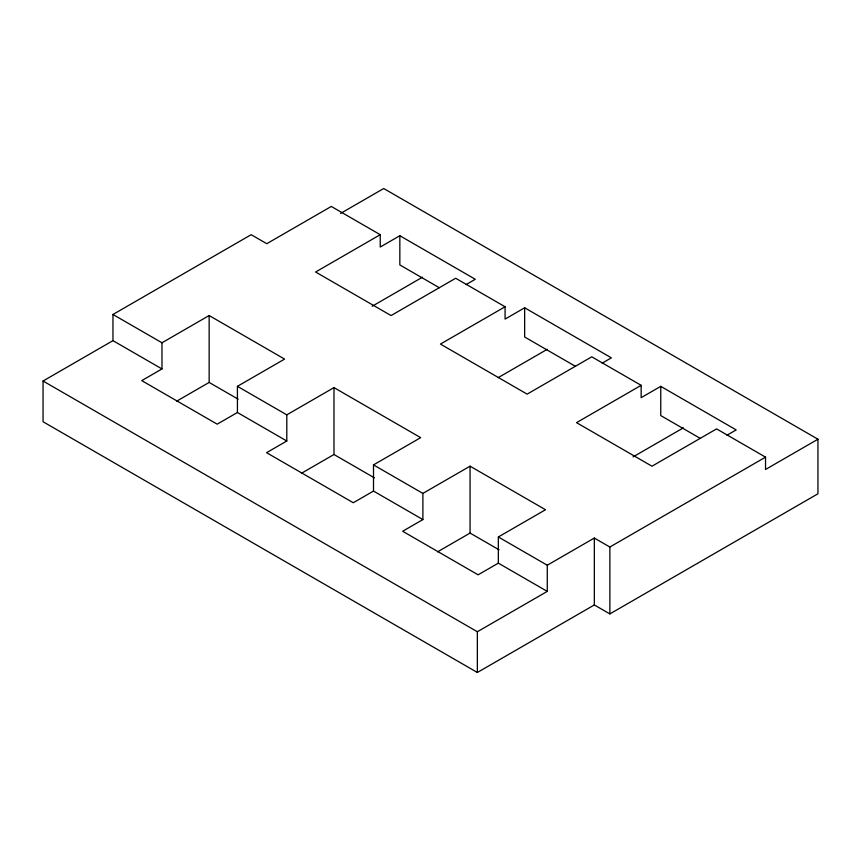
<?xml version="1.0" encoding="UTF-8"?>
<svg xmlns="http://www.w3.org/2000/svg" width="861" height="861" viewBox="0 0 861 861"><rect width="100%" height="100%" fill="white"/><g stroke="black" fill="none" stroke-linecap="round" stroke-linejoin="round"><path stroke-width="1.29" d="M340.622 213.399L383.715 188.516L817.95 439.218L817.95 493.784L609.868 613.915L594.327 604.949L477.36 672.484L43.05 421.739L43.05 381.014L112.963 340.644L112.963 314.48L251.175 234.687L266.781 243.695L331.302 206.446L380.239 234.698L380.239 247.032L399.838 235.72L475.283 279.276L466.059 284.604M112.963 314.48L161.976 342.775L209.148 315.535L284.593 359.091L237.421 386.331L237.421 412.494L286.799 441.004L286.799 414.841L237.421 386.331M380.239 234.698L315.61 272.011L391.055 315.567L455.684 278.254L505.073 306.764L505.073 319.097L524.661 307.786L611.364 357.842L602.14 363.17M161.976 342.775L161.976 368.938L141.742 380.616L217.187 424.172L237.421 412.494M176.602 401.215L209.148 382.435L238.163 399.181M372.146 306.268L422.46 277.21M286.799 414.841L333.982 387.611L420.674 437.657L373.502 464.897L373.502 491.061L422.891 519.581L422.891 493.407L373.502 464.897M505.073 306.764L440.445 344.077L527.136 394.134L591.765 356.82L641.154 385.33L641.154 397.674L660.753 386.352L736.198 429.919L726.975 435.235M286.799 441.004L266.576 452.682L353.279 502.738L373.502 491.061M301.436 473.292L333.982 454.5L374.438 477.866M498.132 377.667L547.295 349.286M422.891 493.407L470.063 466.178L545.508 509.734L498.336 536.973L498.336 563.137L547.273 591.389L547.273 565.225L498.336 536.973M641.154 385.33L576.526 422.643L651.971 466.21L716.6 428.896L765.537 457.148L765.537 469.482L817.95 439.218M422.891 519.581L402.657 531.259L478.113 574.814L498.336 563.137M437.528 551.858L470.063 533.067L499.079 549.824M633.061 456.9L683.386 427.852M547.273 565.225L594.327 538.05L609.868 547.026L765.537 457.148M43.05 381.014L477.36 631.748L547.273 591.389M439.293 287.725L399.838 264.94L399.838 235.72M575.525 366.377L524.661 337.006L524.661 307.786M700.219 438.357L660.753 415.572L660.753 386.352M112.963 340.644L161.976 368.938M609.868 547.026L609.868 613.915M594.327 538.05L594.327 604.949M477.36 631.748L477.36 672.484M470.063 466.178L470.063 533.067M333.982 387.611L333.982 454.5M209.148 315.535L209.148 382.435"/></g></svg>
